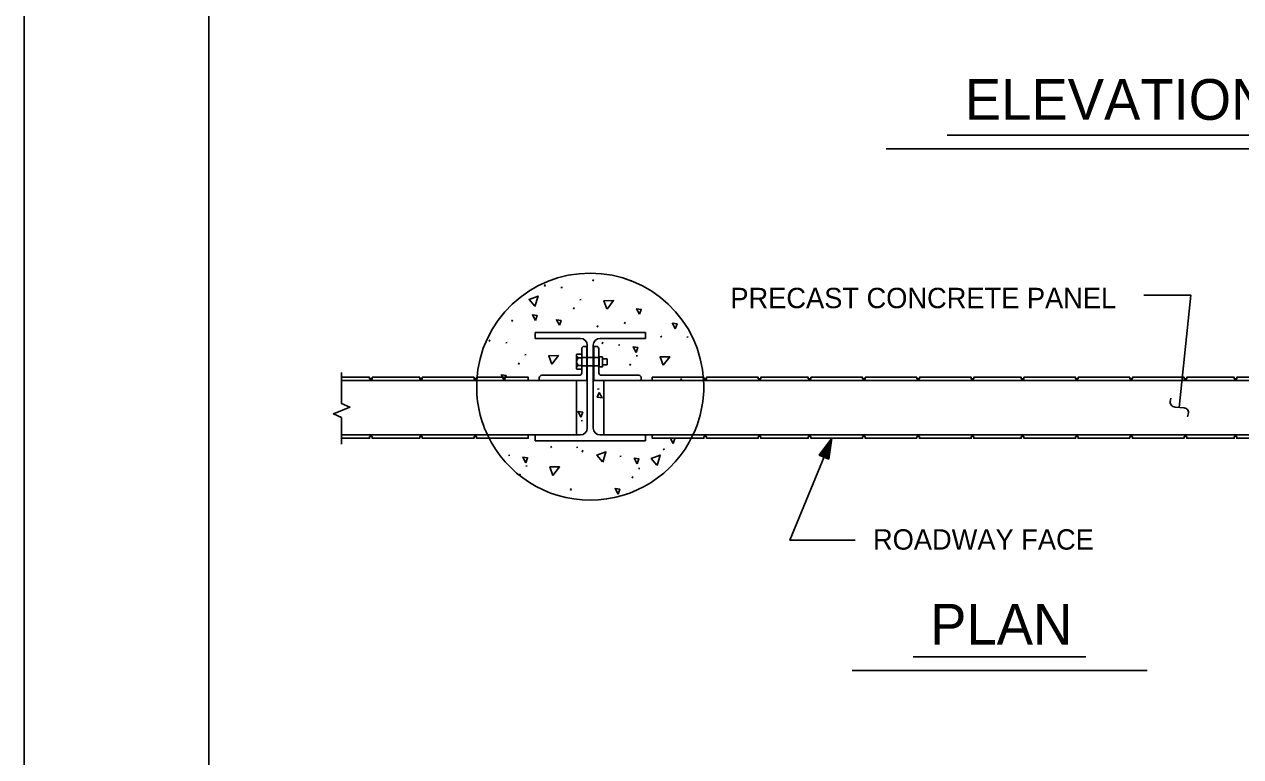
# Model space of a CAD drawing. Extents: x 0 to 71.1, y -3.6 to 56.6.
# Drawn here: x 0 to 14.93, y 11.36 to 20.35 of the extents above; entities that cross this region are included whole.
import ezdxf

# ---------------------------------------------------------------- set-up
doc = ezdxf.new("R2010")
doc.units = 0
for name, color, linetype in [('Arrowhead Terminators', 7, 'Continuous'), ('Dimension Lines', 7, 'Continuous'), ('Mis Object Lines', 7, 'Continuous'), ('Mis Object Lines Hidden', 7, 'Continuous'), ('Plan Sheet CELL', 7, 'Continuous'), ('Plot Shape CELL', 7, 'Continuous'), ('Structural Steel Lines', 7, 'Continuous'), ('Sup Concrete Girder Lines', 7, 'Continuous'), ('Text', 7, 'Continuous'), ('Title Text', 7, 'Continuous')]:
    doc.layers.add(name, color=color, linetype=linetype)

msp = doc.modelspace()

# ---------------------------------------------------------------- linework, layer by layer
at = {"layer": 'Arrowhead Terminators'}
msp.add_lwpolyline([(9.818, 15.039), (9.807, 15.044), (9.913, 15.27), (9.795, 15.048), (9.784, 15.053), (9.913, 15.27), (9.772, 15.058), (9.761, 15.063), (9.913, 15.27), (9.876, 15.015), (9.865, 15.02), (9.913, 15.27), (9.853, 15.025), (9.842, 15.029), (9.913, 15.27), (9.83, 15.034), (9.761, 15.063), (9.876, 15.015), (9.913, 15.27), (9.761, 15.063)], dxfattribs=at)
at = {"layer": 'Dimension Lines'}
for p, q in [((14.078, 15.762), (14.071, 15.736)), ((14.131, 15.653), (14.24, 15.642)), ((14.291, 15.568), (14.283, 15.532))]:
    msp.add_line(p, q, dxfattribs=at)
for points in [[(14.178, 15.647), (14.322, 17.028), (13.744, 17.028)], [(9.913, 15.27), (9.4, 14.017), (10.2, 14.017)]]:
    msp.add_lwpolyline(points, dxfattribs=at)
for centre, radius, start, end in [((14.13, 15.715), 0.0622, 160.797, 270.5959), ((14.239, 15.587), 0.0552, 339.8654, 88.151)]:
    msp.add_arc(centre, radius, start, end, dxfattribs=at)
at = {"layer": 'Mis Object Lines'}
for p, q in [((3.893, 15.979), (6.781, 15.979)), ((6.781, 15.312), (6.781, 15.979)), ((11.912, 15.979), (7.117, 15.979)), ((7.117, 15.312), (7.117, 15.979)), ((11.912, 15.979), (16.781, 15.979)), ((3.893, 15.312), (6.781, 15.312)), ((11.912, 15.312), (7.117, 15.312)), ((11.912, 15.312), (16.781, 15.312))]:
    msp.add_line(p, q, dxfattribs=at)
for points in [[(3.893, 15.199), (3.893, 15.523), (3.794, 15.569), (3.997, 15.654), (3.893, 15.697), (3.893, 16.077)], [(3.893, 16.02), (4.24, 16.02), (4.24, 15.999), (4.272, 15.999), (4.272, 16.02), (4.855, 16.02), (4.855, 15.999), (4.886, 15.999), (4.886, 16.02), (5.522, 16.02), (5.522, 15.999), (5.553, 15.999), (5.553, 16.02), (6.188, 16.02), (6.188, 15.979)], [(7.709, 15.979), (7.709, 16.02), (8.345, 16.02), (8.345, 15.999), (8.376, 15.999), (8.376, 16.02), (9.011, 16.02), (9.011, 15.999), (9.042, 15.999), (9.042, 16.02), (9.626, 16.02), (9.626, 15.999), (9.657, 15.999), (9.657, 16.02), (10.292, 16.02), (10.292, 15.999), (10.324, 15.999), (10.324, 16.02), (10.959, 16.02)], [(10.959, 16.02), (10.959, 15.999), (10.99, 15.999), (10.99, 16.02), (11.626, 16.02), (11.626, 15.999), (11.657, 15.999), (11.657, 16.02), (12.24, 16.02), (12.24, 15.999), (12.272, 15.999), (12.272, 16.02), (12.907, 16.02), (12.907, 15.999), (12.938, 15.999), (12.938, 16.02), (13.574, 16.02)], [(13.574, 16.02), (13.574, 15.999), (13.605, 15.999), (13.605, 16.02), (14.24, 16.02), (14.24, 15.999), (14.272, 15.999), (14.272, 16.02), (14.855, 16.02), (14.855, 15.999), (14.886, 15.999), (14.886, 16.02), (15.522, 16.02), (15.522, 15.999), (15.553, 15.999), (15.553, 16.02), (16.188, 16.02), (16.188, 15.979)], [(3.893, 15.27), (4.24, 15.27), (4.24, 15.291), (4.272, 15.291), (4.272, 15.27), (4.855, 15.27), (4.855, 15.291), (4.886, 15.291), (4.886, 15.27), (5.522, 15.27), (5.522, 15.291), (5.553, 15.291), (5.553, 15.27), (6.188, 15.27), (6.188, 15.312)], [(7.709, 15.312), (7.709, 15.27), (8.345, 15.27), (8.345, 15.291), (8.376, 15.291), (8.376, 15.27), (9.011, 15.27), (9.011, 15.291), (9.042, 15.291), (9.042, 15.27), (9.626, 15.27), (9.626, 15.291), (9.657, 15.291), (9.657, 15.27), (10.292, 15.27), (10.292, 15.291), (10.324, 15.291), (10.324, 15.27), (10.959, 15.27)], [(10.959, 15.27), (10.959, 15.291), (10.99, 15.291), (10.99, 15.27), (11.626, 15.27), (11.626, 15.291), (11.657, 15.291), (11.657, 15.27), (12.24, 15.27), (12.24, 15.291), (12.272, 15.291), (12.272, 15.27), (12.907, 15.27), (12.907, 15.291), (12.938, 15.291), (12.938, 15.27), (13.574, 15.27)], [(13.574, 15.27), (13.574, 15.291), (13.605, 15.291), (13.605, 15.27), (14.24, 15.27), (14.24, 15.291), (14.272, 15.291), (14.272, 15.27), (14.855, 15.27), (14.855, 15.291), (14.886, 15.291), (14.886, 15.27), (15.522, 15.27), (15.522, 15.291), (15.553, 15.291), (15.553, 15.27), (16.188, 15.27), (16.188, 15.312)]]:
    msp.add_lwpolyline(points, dxfattribs=at)
for start, end in [(3.0594, 176.9406), (205.1549, 334.8451)]:
    msp.add_arc((6.948, 15.904), 1.394, start, end, dxfattribs=at)
at = {"layer": 'Mis Object Lines Hidden'}
for start, end in [(176.9406, 205.1549), (334.8451, 3.0594)]:
    msp.add_arc((6.948, 15.904), 1.394, start, end, dxfattribs=at)
at = {"layer": 'Plan Sheet CELL'}
msp.add_line((2.266, 1.303), (2.266, 46.453), dxfattribs=at)
at = {"layer": 'Plot Shape CELL'}
msp.add_lwpolyline([(0, 47.3), (71.086, 47.3), (71.086, 0), (0, 0)], close=True, dxfattribs=at)
at = {"layer": 'Structural Steel Lines'}
for p, q in [((6.272, 16.496), (6.272, 16.571)), ((6.272, 16.571), (7.625, 16.571)), ((6.828, 16.496), (6.272, 16.496)), ((7.625, 16.496), (7.069, 16.496)), ((7.625, 16.571), (7.625, 16.496)), ((6.844, 16.075), (6.844, 16.367)), ((6.875, 16.398), (6.906, 16.398)), ((6.906, 16.398), (6.906, 15.981)), ((6.912, 15.395), (6.912, 16.413)), ((6.986, 16.413), (6.986, 15.395)), ((7.022, 16.398), (6.991, 16.398)), ((6.991, 16.398), (6.991, 15.981)), ((7.053, 16.075), (7.053, 16.367)), ((6.844, 16.259), (6.805, 16.259)), ((6.844, 16.164), (6.805, 16.164)), ((7.053, 16.263), (6.844, 16.263)), ((7.053, 16.158), (6.844, 16.158)), ((7.098, 16.247), (7.155, 16.247)), ((7.098, 16.174), (7.155, 16.174)), ((7.155, 16.247), (7.155, 16.174)), ((6.323, 15.981), (6.323, 16.012)), ((6.906, 15.981), (6.323, 15.981)), ((6.354, 16.044), (6.813, 16.044)), ((6.991, 15.981), (7.574, 15.981)), ((7.543, 16.044), (7.085, 16.044)), ((7.574, 15.981), (7.574, 16.012)), ((6.272, 15.238), (6.272, 15.312)), ((6.272, 15.312), (6.828, 15.312)), ((7.625, 15.238), (6.272, 15.238)), ((7.069, 15.312), (7.625, 15.312)), ((7.625, 15.312), (7.625, 15.238))]:
    msp.add_line(p, q, dxfattribs=at)
for points in [[(6.78, 16.286), (6.78, 16.139)], [(6.785, 16.12), (6.844, 16.12), (6.844, 16.303), (6.785, 16.303)]]:
    msp.add_lwpolyline(points, dxfattribs=at)
for points in [[(6.844, 16.263), (7.053, 16.263), (7.053, 16.158), (6.844, 16.158)], [(7.056, 16.27), (7.098, 16.27), (7.098, 16.147), (7.056, 16.147)]]:
    msp.add_lwpolyline(points, close=True, dxfattribs=at)
for centre, radius, start, end in [((6.828, 16.413), 0.0834, 0, 90), ((7.069, 16.413), 0.0834, 90, 180), ((6.809, 16.287), 0.0287, 147.9349, 260.5254), ((6.875, 16.367), 0.0312, 90, 180), ((7.022, 16.367), 0.0312, 0, 90), ((6.839, 16.211), 0.0587, 125.4796, 234.5204), ((6.809, 16.135), 0.0287, 99.4746, 212.0651), ((6.354, 16.012), 0.0312, 90, 180), ((6.813, 16.075), 0.0312, 270, 360), ((7.085, 16.075), 0.0312, 180, 270), ((7.543, 16.012), 0.0312, 0, 90), ((6.828, 15.395), 0.0834, 270, 0), ((7.069, 15.395), 0.0834, 180, 270)]:
    msp.add_arc(centre, radius, start, end, dxfattribs=at)
at = {"layer": 'Sup Concrete Girder Lines'}
for p, q in [((6.979, 17.2), (6.987, 17.221)), ((7.46, 17.205), (7.444, 17.202)), ((6.386, 17.136), (6.394, 17.157)), ((6.606, 17.123), (6.589, 17.12)), ((6.838, 16.974), (6.822, 16.971)), ((6.743, 16.854), (6.751, 16.875)), ((5.987, 16.704), (5.995, 16.726)), ((7.032, 16.633), (7.04, 16.654)), ((7.37, 16.674), (7.379, 16.695)), ((5.709, 16.459), (5.717, 16.48)), ((5.929, 16.447), (5.913, 16.443)), ((7.093, 16.429), (7.101, 16.45)), ((7.828, 16.524), (7.812, 16.51)), ((8.151, 16.515), (8.134, 16.512)), ((6.161, 16.297), (6.145, 16.294)), ((7.313, 16.416), (7.296, 16.413)), ((7.528, 16.284), (7.512, 16.281)), ((6.066, 16.177), (6.074, 16.198)), ((7.433, 16.164), (7.441, 16.185)), ((8.061, 15.984), (8.069, 16.005)), ((7.039, 15.874), (7.056, 15.878)), ((6.852, 15.488), (6.835, 15.485)), ((6.475, 15.17), (6.459, 15.157)), ((6.797, 15.162), (6.781, 15.158)), ((6.851, 15.101), (6.859, 15.122)), ((7.859, 15.14), (7.842, 15.127)), ((5.959, 15.063), (5.943, 15.059)), ((7.326, 15.049), (7.31, 15.046)), ((6.079, 14.81), (6.088, 14.831)), ((6.175, 14.93), (6.158, 14.927)), ((7.463, 14.78), (7.471, 14.801)), ((7.559, 14.9), (7.542, 14.897)), ((6.707, 14.63), (6.715, 14.651))]:
    msp.add_line(p, q, dxfattribs=at)
for points in [[(6.269, 16.89), (6.308, 17.017), (6.197, 16.975), (6.268, 16.891)], [(7.155, 16.856), (7.235, 16.962), (7.116, 16.96), (7.154, 16.858)], [(6.275, 16.717), (6.296, 16.778), (6.239, 16.786), (6.275, 16.717)], [(6.569, 16.658), (6.591, 16.718), (6.533, 16.726), (6.569, 16.658)], [(7.554, 16.793), (7.575, 16.853), (7.518, 16.861), (7.554, 16.793)], [(7.993, 16.613), (8.014, 16.674), (7.957, 16.682), (7.993, 16.613)], [(6.478, 16.179), (6.558, 16.286), (6.439, 16.284), (6.477, 16.181)], [(7.511, 16.324), (7.532, 16.385), (7.475, 16.393), (7.511, 16.324)], [(7.845, 16.166), (7.925, 16.272), (7.806, 16.27), (7.844, 16.168)], [(5.893, 15.981), (5.914, 16.041), (5.857, 16.05), (5.893, 15.981)], [(7.057, 15.834), (7.035, 15.774), (7.093, 15.766), (7.057, 15.834)], [(6.834, 15.528), (6.856, 15.589), (6.798, 15.597), (6.834, 15.528)], [(7.967, 15.206), (7.988, 15.266), (7.931, 15.275), (7.967, 15.206)], [(7.102, 14.978), (7.141, 15.105), (7.03, 15.063), (7.1, 14.979)], [(6.158, 14.97), (6.179, 15.031), (6.122, 15.039), (6.158, 14.97)], [(7.525, 14.957), (7.546, 15.017), (7.489, 15.026), (7.525, 14.957)], [(7.769, 14.936), (7.808, 15.063), (7.697, 15.021), (7.767, 14.938)], [(6.491, 14.812), (6.572, 14.919), (6.453, 14.917), (6.49, 14.814)], [(7.29, 14.584), (7.311, 14.644), (7.254, 14.652), (7.29, 14.584)]]:
    msp.add_lwpolyline(points, dxfattribs=at)
at = {"layer": 'Title Text'}
for p, q in [((11.33, 18.994), (15.934, 18.994)), ((10.58, 18.827), (16.684, 18.827)), ((10.914, 12.586), (13.035, 12.586)), ((10.164, 12.419), (13.785, 12.419))]:
    msp.add_line(p, q, dxfattribs=at)

# ---------------------------------------------------------------- texts
at = {"layer": 'Text'}
for s, p in [('PRECAST CONCRETE PANEL', (8.669, 16.868)), ('ROADWAY FACE', (10.42, 13.902))]:
    msp.add_text(s, height=0.25, dxfattribs=at).set_placement(p)
at = {"layer": 'Title Text'}
for s, p in [('ELEVATION ', (11.547, 19.182)), ('PLAN', (11.121, 12.735))]:
    msp.add_text(s, height=0.5, dxfattribs=at).set_placement(p)

doc.saveas('drawing.dxf')
